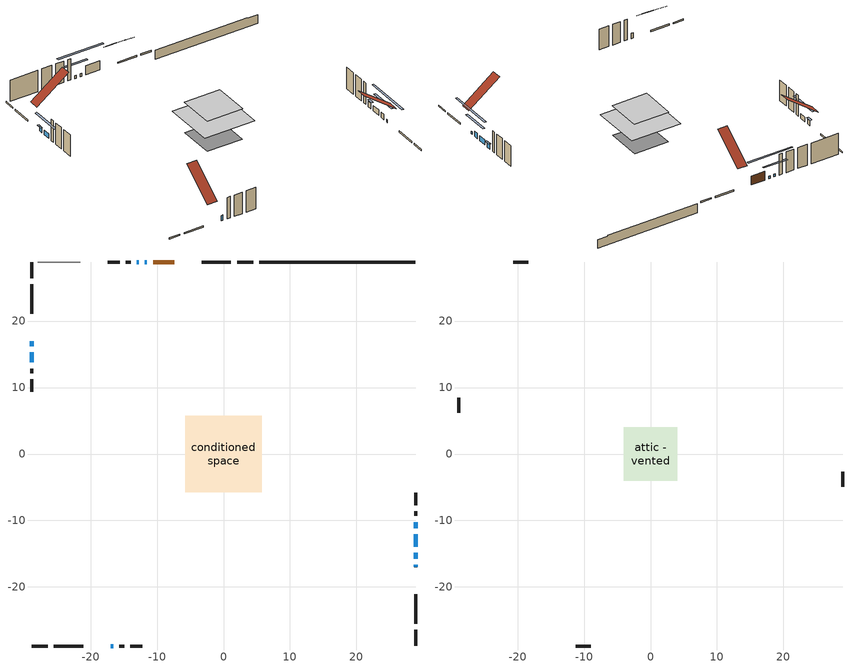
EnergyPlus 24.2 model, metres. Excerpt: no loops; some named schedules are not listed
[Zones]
conditioned space
 floor adiabatic (AdiabaticFloorConstruction): -5.74,-5.74 -5.74,5.74 5.74,5.74 5.74,-5.74 z2.59
 floor foundation (Slab1 construction): -3.98,-3.98 -3.98,3.98 3.98,3.98 3.98,-3.98 z-1.98
 wall outside (RimJoist1 construction): 4.48,28.88 2.05,28.88 / -28.88,-28.88 -26.45,-28.88 / -28.88,28.88 -28.88,26.45 / 28.88,-28.88 28.88,-26.45 z0.15:0.45
 wall outside (RimJoist2 construction): 1.13,28.88 -3.28,28.88 / -25.52,-28.88 -21.12,-28.88 / -28.88,25.52 -28.88,21.12 / 28.88,-25.52 28.88,-21.12 z0.15:0.45
 wall outside (AdiabaticWallConstruction 1): -7.4,28.88 -10.59,28.88 z0.15:2.18
 wall outside (AdiabaticWallConstruction): -17,-28.88 -16.58,-28.88 / 28.88,-15.76 28.88,-14.85 / 28.88,-13.92 28.88,-12.09 / 28.88,-11.16 28.88,-10.25 z0.15:1.37; -28.88,17 -28.88,16.23 / -28.88,15.31 -28.88,13.78 z0.15:1.22; 28.88,-17 28.88,-16.69 / -11.52,28.88 -11.83,28.88 / -12.75,28.88 -13.06,28.88 z0.15:0.76
 wall outside (Wall1 construction): -13.99,28.88 -14.68,28.88 / -15.66,-28.88 -14.97,-28.88 / -28.88,12.85 -28.88,12.16 / 28.88,-9.32 28.88,-8.63 z0.15:5.03
 wall outside (Wall2 construction): -15.61,28.88 -17.44,28.88 / -14.04,-28.88 -12.2,-28.88 / -28.88,11.23 -28.88,9.4 / 28.88,-7.7 28.88,-5.86 z0.15:5.03
 wall foundation (FoundationWall1 construction): 5.41,28.88,-1.98 5.41,28.88,0.15 26.53,28.88,0.15 26.53,28.88,-0.01 28.88,28.88,-0.01 28.88,28.88,-1.98
 wall adiabatic (Wall6 construction): -21.55,28.88 -27.95,28.88 z0.15:5.03
 window (WindowConstruction 6): -17,-28.88 -16.59,-28.88 z0.15:1.37
 window (WindowConstruction 5): -28.88,17 -28.88,16.23 z0.15:1.22
 window (WindowConstruction 7): 28.88,-17 28.88,-16.69 z0.15:0.76
 window (WindowConstruction 8): -11.52,28.88 -11.82,28.88 z0.15:0.76
 window (WindowConstruction): 28.88,-15.76 28.88,-14.85 z0.15:1.37
 window (WindowConstruction 1): -12.75,28.88 -13.06,28.88 z0.15:0.76
 window (WindowConstruction 2): -28.88,15.3 -28.88,13.78 z0.15:1.22
 window (WindowConstruction 3): 28.88,-13.92 28.88,-12.09 z0.15:1.37
 window (WindowConstruction 4): 28.88,-11.16 28.88,-10.25 z0.15:1.37
 door (Door): -7.4,28.88 -10.59,28.88 z0.15:2.18
 ceiling adiabatic (AdiabaticFloorConstruction): 5.74,-5.74 5.74,5.74 -5.74,5.74 -5.74,-5.74 z2.59
attic - vented
 floor to conditioned space (Floor1 construction Reversed): -4.06,-4.06 -4.06,4.06 4.06,4.06 4.06,-4.06 z5.03
 wall outside (Wall5 construction): -18.37,28.88 -20.62,28.88 / -11.28,-28.88 -9.02,-28.88 / -28.88,8.47 -28.88,6.22 / 28.88,-4.94 28.88,-2.68 z0.15:5.03
 roof outside (Roof1 construction): -6.47,28.88,5.03 -6.47,21.62,10.47 -4.2,21.62,10.47 -4.2,28.88,5.03; -17.92,-28.88,5.03 -17.92,-21.62,10.47 -20.19,-21.62,10.47 -20.19,-28.88,5.03; -28.88,17.92,5.03 -21.62,17.92,10.47 -21.62,20.19,10.47 -28.88,20.19,5.03; 28.88,-17.92,5.03 21.62,-17.92,10.47 21.62,-20.19,10.47 28.88,-20.19,5.03
shading: -28.88,16.03 -28.88,17.2 -29.29,17.2 -29.29,16.03 z1.42; 28.88,-11.61 28.88,-22.08 29.29,-22.08 29.29,-11.61 z5.84; -16.91,28.88 -6.44,28.88 -6.44,29.29 -16.91,29.29 z5.84; 28.88,-12.21 28.88,-18.4 29.29,-18.4 29.29,-12.21 z4.01; -15.7,28.88 -10.11,28.88 -10.11,29.29 -15.7,29.29 z3.4; -28.88,11.14 -28.88,17.94 -29.29,17.94 -29.29,11.14 z3.86; 28.88,-10.05 28.88,-11.36 29.29,-11.36 29.29,-10.05 z1.57
[Building]
Building 1: Terrain=Suburbs
[Site:Location]
Toronto Intl AP_ON: Latitude {deg}=43.68; Longitude {deg}=-79.63; Time Zone {hr}=-5; Elevation {m}=173; Keep Site Location Information=Yes
[Site:GroundTemperature:Shallow]
4.59119, 2.66285, 2.50842, 3.42352, 7.09712, 10.7536, 13.9236, 15.9317, 16.1023, 14.4691, 11.3799, 7.83558
[Site:WaterMainsTemperature]
Calculation Method=Schedule; Temperature Schedule=mains temperature schedule
[Material] Roughness=Rough; Thermal Absorptance=0.9
Name | Thickness {m} | Conductivity {W/m-K} | Density {kg/m3} | Specific Heat {J/kg-K} | Solar Absorptance | Visible Absorptance
asphalt or fiberglass shingles | 0.00635 | 0.162714 | 1121.4 | 1465.45 | 0.4 | 0.4
ceiling loosefill ins | 0.169333 | 0.0480833 | 16.02 | 1046.75 | 0.7 | 0.7
ceiling stud and cavity | 0.1397 | 1.23958 | 65.682 | 1177.47 | 0.7 | 0.7
concrete 4.0 in. | 0.1016 | 1.803125 | 2242.8 | 837.4 | 0.7 | 0.7
concrete 8.0 in. | 0.2032 | 1.803125 | 2242.8 | 837.4 | 0.7 | 0.7
door material | 0.04445 | 0.053851 | 512.64 | 1214.23 | 0.7 | 0.7
exterior vertical ins | 0.0454343 | 0.029427 | 32.04 | 1214.23 | 0.7 | 0.7
floor covering | 0.0127 | 0.0433444 | 54.468 | 1339.84 | 0.6 | 0.6
floor rigid ins; wall rigid ins | 0.512978 | 0.029427 | 32.04 | 1214.23 | 0.7 | 0.7
floor stud and cavity | 0.1397 | 1.75129 | 37.0049 | 1207.88 | 0.7 | 0.7
furniture material conditioned space 1 | 0.1524 | 0.115458 | 640.8 | 1214.23 | 0.6 | 0.6
gypsum board | 0.0127 | 0.160291 | 801 | 837.4 | 0.6 | 0.6
gypsum board 1 | 0.0127 | 0.160291 | 801 | 837.4 | 0.7 | 0.7
osb sheathing 0.5 in. | 0.0127 | 0.115458 | 512.64 | 1214.23 | 0.7 | 0.7
osb sheathing 0.5 in. 1 | 0.0127 | 0.115458 | 512.64 | 1214.23 | 0.4 | 0.4
osb sheathing 0.75 in. | 0.01905 | 0.115458 | 512.64 | 1214.23 | 0.7 | 0.7
osb sheathing 2.0 in. | 0.0508 | 0.115458 | 512.64 | 1214.23 | 0.7 | 0.7
rim joist rigid ins | 0.051816 | 0.029427 | 32.04 | 1214.23 | 0.7 | 0.7
rim joist stud and cavity | 0.0508 | 0.0453203 | 125.044 | 1163.47 | 0.6 | 0.6
rim joist stud and cavity 1 | 0.0508 | 0.0347348 | 125.044 | 1163.47 | 0.6 | 0.6
wall stud and cavity | 0.1397 | 0.0942262 | 139.0536 | 1170.24 | 0.7 | 0.7
wall stud and cavity 1 | 0.1397 | 0.105503 | 139.0536 | 1170.24 | 0.7 | 0.7
wall stud and cavity 2 | 0.0889 | 6.9971 | 50.32683 | 1063.81 | 0.6 | 0.6
wall stud and cavity 3 | 0.1397 | 0.0939422 | 139.0536 | 1170.24 | 0.7 | 0.7
wall stud and cavity 4 | 0.0889 | 0.380278 | 52.3479 | 1209.89 | 0.7 | 0.7
wall stud and cavity 5 | 0.0889 | 0.391764 | 83.0341 | 1211.67 | 0.7 | 0.7
wood siding | 0.0254 | 0.102417 | 544.68 | 1172.36 | 0.4 | 0.4
wood siding 1 | 0.00254 | 0.102417 | 544.68 | 1172.36 | 0.4 | 0.4
wood siding 2; wood siding 3; wood siding 4 | 0.0254 | 0.102417 | 544.68 | 1172.36 | 0.7 | 0.7
[WindowMaterial:SimpleGlazingSystem]
Name | U-Factor {W/m2-K} | Solar Heat Gain Coefficient
WindowMaterial | 2.194547 | 0.61
WindowMaterial 1 | 2.58463 | 0.46
WindowMaterial 2 | 2.24395 | 0.59
WindowMaterial 3 | 2.93609 | 0.65
WindowMaterial 4 | 4.786554 | 0.61
WindowMaterial 5 | 5.21865 | 0.58
[Construction]
AdiabaticFloorConstruction: floor stud and cavity, floor rigid ins, osb sheathing 0.75 in., floor covering
AdiabaticWallConstruction: wood siding 3, wall rigid ins, wall stud and cavity 4, gypsum board
AdiabaticWallConstruction 1: wood siding 4, wall rigid ins, wall stud and cavity 4, gypsum board
Door: door material
Floor1 construction Reversed: gypsum board, ceiling stud and cavity, ceiling loosefill ins
FoundationWall1 construction: concrete 8.0 in., gypsum board 1
furniture construction conditioned space 1: furniture material conditioned space 1
PartitionWallConstruction: gypsum board, wall stud and cavity 5, gypsum board
RimJoist1 construction: wood siding 2, osb sheathing 2.0 in., rim joist stud and cavity
RimJoist2 construction: wood siding 2, rim joist rigid ins, osb sheathing 2.0 in., rim joist stud and cavity 1
Roof1 construction: asphalt or fiberglass shingles
Slab1 construction: concrete 4.0 in.
Wall1 construction: wood siding, osb sheathing 0.5 in., wall stud and cavity, gypsum board
Wall2 construction: wood siding, osb sheathing 0.5 in., wall stud and cavity 1, gypsum board
Wall5 construction: wood siding 1, wall stud and cavity 2
Wall6 construction: osb sheathing 0.5 in. 1, wall stud and cavity 3, gypsum board
WindowConstruction; WindowConstruction 4: WindowMaterial
WindowConstruction 1: WindowMaterial 1
WindowConstruction 2; WindowConstruction 5: WindowMaterial 2
WindowConstruction 3: WindowMaterial 3
WindowConstruction 6: WindowMaterial 4
WindowConstruction 7; WindowConstruction 8: WindowMaterial 5
[Zone] Multiplier=1; Part of Total Floor Area=Yes
Name | Volume {m3}
attic - vented | 53.5699
conditioned space | 486.2
[Space]
Name | Zone | Volume {m3}
attic - vented 1 | attic - vented | 53.5699
conditioned space 1 | conditioned space | 486.2
[ZoneInfiltration:EffectiveLeakageArea]
infil attic - vented 1: Zone or Space=attic - vented 1; Schedule=Always On Discrete; Effective Air Leakage Area {cm2}=2729.38; Stack Coefficient=0.000717977; Wind Coefficient=1.8104e-05
[ZoneMixing]
whole house fan mix: Zone or Space=attic - vented; Schedule=Always On Continuous; Design Flow Rate Calculation Method=Flow/Zone; Design Flow Rate {m3/s}=0; Source Zone or Space=conditioned space
[SurfaceProperty:ExposedFoundationPerimeter]
Slab1: Exposed Perimeter Calculation Method=TotalExposedPerimeter; Total Exposed Perimeter {m}=23.47
[InternalMass] Zone or ZoneList=conditioned space; Space or SpaceList=conditioned space 1
Name | Construction | Surface Area {m2}
furniture mass conditioned space 1 | furniture construction conditioned space 1 | 78.0802
partition wall mass | PartitionWallConstruction | 195.2
[Lights]
interior lighting: Zone or ZoneList or Space or SpaceList=conditioned space 1; Schedule=interior lighting schedule; Design Level Calculation Method=LightingLevel; Lighting Level {W}=343.2; Return Air Fraction=0; Fraction Radiant=0.6; Fraction Visible=0.2; Fraction Replaceable=1
[People]
occupants: Zone or ZoneList or Space or SpaceList=conditioned space 1; Number of People Schedule=occupants schedule; Number of People Calculation Method=People; Number of People=3; Fraction Radiant=0.314171; Sensible Heat Fraction=0.56303; Activity Level Schedule=occupants activity schedule; Carbon Dioxide Generation Rate {m3/s-W}=0; Enable ASHRAE 55 Comfort Warnings=No; Mean Radiant Temperature Calculation Type=EnclosureAveraged
[ElectricEquipment] Zone or ZoneList or Space or SpaceList=conditioned space 1; Design Level Calculation Method=EquipmentLevel
Name | Schedule | Design Level {W} | Fraction Latent | Fraction Radiant | Fraction Lost
clothes dryer | clothes dryer schedule | 140.772 | 0.015 | 0.081 | 0.85
clothes washer | clothes washer schedule | 32.1985 | 0.03 | 0.162 | 0.7
cooking range | cooking range schedule | 208.969 | 0.08 | 0.432 | 0.2
dishwasher | dishwasher schedule | 66.8632 | 0.3 | 0.18 | 0.4
fridge | fridge schedule | 72.9452 | 0 | 0.6 | 0
mech vent house fan | mech vent house fan schedule | 0.27 | 0 | 0 | 1
mech vent house fan cfis | mech vent house fan cfis schedule | 0 | 0 | 0 | 0
misc plug loads | misc plug loads schedule | 494.7 | 0.045 | 0.513 | 0.1
whole house fan | Always On Discrete | 0 | 0 | 0 | 1
[OtherEquipment] Zone or ZoneList or Space or SpaceList=conditioned space 1; Design Level Calculation Method=EquipmentLevel
Name | Fuel Type | Schedule | Design Level {W} | Fraction Latent | Fraction Radiant | Fraction Lost
clothes dryer 1 | Electricity | clothes dryer schedule | 0 | 0.015 | 0.081 | 0.85
cooking range 1 | Electricity | cooking range schedule | 0 | 0.08 | 0.432 | 0.2
general water use latent | None | general water use schedule | 59.3978 | 1 | 0 | 0
general water use sensible | None | general water use schedule | -58.539 | 0 | 0.6 | 0
mech vent house fan latent load | None | Always On Discrete | 0 | 1 | 0 | 0
mech vent house fan sensible load | None | Always On Discrete | 0 | 0 | 0 | 0
water heater energy adjustment1 | NaturalGas | Always On Discrete | 0.01 | 0 | 0 | 1
[ZoneInfiltration:DesignFlowRate] Zone or ZoneList or Space or SpaceList=conditioned space 1; Schedule=Always On Discrete; Design Flow Rate Calculation Method=Flow/Zone; Design Flow Rate {m3/s}=0
infil flow; natural vent flow; whole house fan flow
[AvailabilityManager:Scheduled]
central ac and furnace airloop Availability Manager: Schedule=Always On Discrete
[Foundation:Kiva]
Foundation Kiva 1: Initial Indoor Air Temperature {C}=18; Wall Height Above Grade {m}=0.149992; Wall Depth Below Slab {m}=0.2032; Custom Block Material Name 1=exterior vertical ins; Custom Block Depth 1 {m}=2.13; Custom Block X Position 1 {m}=0.2159; Custom Block Z Position 1 {m}=0
[Foundation:Kiva:Settings]
Soil Conductivity {W/m-K}=0.849921; Soil Density {kg/m3}=1842.3; Soil Specific Heat {J/kg-K}=418.7; Ground Solar Absorptivity=0.9; Ground Thermal Absorptivity=0.9; Ground Surface Roughness {m}=0.03; Far-Field Width {m}=40; Deep-Ground Boundary Condition=ZeroFlux; Deep-Ground Depth {m}=40; Minimum Cell Dimension {m}=0.2; Maximum Cell Growth Coefficient=3; Simulation Timestep=Timestep
[Exterior:Lights]
exterior lighting: Schedule=exterior lighting schedule; Design Level {W}=75.6
[EnergyManagementSystem:GlobalVariable]
central_ac_and_furnace_airloop_Fan_RTF
infil_program_Qfan
infil_program_Qinf
natural_vent_program_Qnv
natural_vent_program_Qwhf
[EnergyManagementSystem:Sensor]
Name | Output:Variable or Output:Meter Index Key | Output:Variable or Output:Meter
airflow_gain | infil flow | Infiltration Sensible Heat Gain Energy
airflow_gain_1 | natural vent flow | Infiltration Sensible Heat Gain Energy
airflow_gain_2 | whole house fan flow | Infiltration Sensible Heat Gain Energy
airflow_loss | infil flow | Infiltration Sensible Heat Loss Energy
airflow_loss_1 | natural vent flow | Infiltration Sensible Heat Loss Energy
airflow_loss_2 | whole house fan flow | Infiltration Sensible Heat Loss Energy
clg_load_cond |  | Cooling:EnergyTransfer:Zone:CONDITIONED SPACE
clg_sp_s; clg_sp_s_1 | cooling setpoint | Schedule Value
clothes_dryer_exhaust_0_sch_s | clothes dryer exhaust 0 schedule | Schedule Value
cool_season | cooling season schedule | Schedule Value
htg_load_cond |  | Heating:EnergyTransfer:Zone:CONDITIONED SPACE
htg_sp_s; htg_sp_s_1 | heating setpoint | Schedule Value
ig_ee_conv | clothes dryer | Electric Equipment Convective Heating Energy
ig_ee_conv_2 | cooking range | Electric Equipment Convective Heating Energy
ig_ee_conv_4 | fridge | Electric Equipment Convective Heating Energy
ig_ee_conv_5 | misc plug loads | Electric Equipment Convective Heating Energy
ig_ee_conv_6 | whole house fan | Electric Equipment Convective Heating Energy
ig_ee_rad | clothes dryer | Electric Equipment Radiant Heating Energy
ig_ee_rad_2 | cooking range | Electric Equipment Radiant Heating Energy
ig_ee_rad_4 | fridge | Electric Equipment Radiant Heating Energy
ig_ee_rad_5 | misc plug loads | Electric Equipment Radiant Heating Energy
ig_ee_rad_6 | whole house fan | Electric Equipment Radiant Heating Energy
ig_lgt_conv | interior lighting | Lights Convective Heating Energy
ig_lgt_rad | interior lighting | Lights Radiant Heating Energy
ig_lgt_vis | interior lighting | Lights Visible Radiation Heating Energy
ig_oe_conv | clothes dryer 1 | Other Equipment Convective Heating Energy
ig_oe_conv_1 | cooking range 1 | Other Equipment Convective Heating Energy
ig_oe_conv_2 | general water use latent | Other Equipment Convective Heating Energy
ig_oe_conv_3 | general water use sensible | Other Equipment Convective Heating Energy
ig_oe_conv_4 | water heater energy adjustment1 | Other Equipment Convective Heating Energy
ig_oe_rad | clothes dryer 1 | Other Equipment Radiant Heating Energy
ig_oe_rad_1 | cooking range 1 | Other Equipment Radiant Heating Energy
ig_oe_rad_2 | general water use latent | Other Equipment Radiant Heating Energy
ig_oe_rad_3 | general water use sensible | Other Equipment Radiant Heating Energy
ig_oe_rad_4 | water heater energy adjustment1 | Other Equipment Radiant Heating Energy
ig_ppl_conv | occupants | People Convective Heating Energy
ig_ppl_rad | occupants | People Radiant Heating Energy
im_conv | furniture mass conditioned space 1 | Surface Inside Face Convection Heat Gain Energy
im_conv_1 | partition wall mass | Surface Inside Face Convection Heat Gain Energy
im_ig | furniture mass conditioned space 1 | Surface Inside Face Internal Gains Radiation Heat Gain Energy
im_ig_1 | partition wall mass | Surface Inside Face Internal Gains Radiation Heat Gain Energy
im_lgt | furniture mass conditioned space 1 | Surface Inside Face Lights Radiation Heat Gain Energy
im_lgt_1 | partition wall mass | Surface Inside Face Lights Radiation Heat Gain Energy
im_sol | furniture mass conditioned space 1 | Surface Inside Face Solar Radiation Heat Gain Energy
im_sol_1 | partition wall mass | Surface Inside Face Solar Radiation Heat Gain Energy
im_surf | furniture mass conditioned space 1 | Surface Inside Face Net Surface Thermal Radiation Heat Gain Energy
im_surf_1 | partition wall mass | Surface Inside Face Net Surface Thermal Radiation Heat Gain Energy
mv_conv | mech vent house fan | Electric Equipment Convective Heating Energy
mv_conv_1 | mech vent house fan cfis | Electric Equipment Convective Heating Energy
mv_conv_2 | mech vent house fan latent load | Other Equipment Convective Heating Energy
mv_conv_3 | mech vent house fan sensible load | Other Equipment Convective Heating Energy
mv_rad | mech vent house fan | Electric Equipment Radiant Heating Energy
mv_rad_1 | mech vent house fan cfis | Electric Equipment Radiant Heating Energy
mv_rad_2 | mech vent house fan latent load | Other Equipment Radiant Heating Energy
mv_rad_3 | mech vent house fan sensible load | Other Equipment Radiant Heating Energy
natural_vent_s | natural vent schedule | Schedule Value
out_pb_s |  | Site Outdoor Air Barometric Pressure
out_wt_s |  | Site Outdoor Air Humidity Ratio
site_vw_s |  | Site Wind Speed
ss_back_out | Window1 | Surface Window Shortwave from Zone Back Out Window Heat Transfer Rate
ss_back_out_1 | Window10 | Surface Window Shortwave from Zone Back Out Window Heat Transfer Rate
ss_back_out_2 | Window11 | Surface Window Shortwave from Zone Back Out Window Heat Transfer Rate
ss_back_out_3 | Window12 | Surface Window Shortwave from Zone Back Out Window Heat Transfer Rate
ss_back_out_4 | Window3 | Surface Window Shortwave from Zone Back Out Window Heat Transfer Rate
ss_back_out_5 | Window4 | Surface Window Shortwave from Zone Back Out Window Heat Transfer Rate
ss_back_out_6 | Window5 | Surface Window Shortwave from Zone Back Out Window Heat Transfer Rate
ss_back_out_7 | Window7 | Surface Window Shortwave from Zone Back Out Window Heat Transfer Rate
ss_back_out_8 | Window9 | Surface Window Shortwave from Zone Back Out Window Heat Transfer Rate
ss_conv | Door1 | Surface Inside Face Convection Heat Gain Energy
ss_conv_1 | Window1 | Surface Inside Face Convection Heat Gain Energy
ss_conv_2 | Window10 | Surface Inside Face Convection Heat Gain Energy
ss_conv_3 | Window11 | Surface Inside Face Convection Heat Gain Energy
ss_conv_4 | Window12 | Surface Inside Face Convection Heat Gain Energy
ss_conv_5 | Window3 | Surface Inside Face Convection Heat Gain Energy
ss_conv_6 | Window4 | Surface Inside Face Convection Heat Gain Energy
ss_conv_7 | Window5 | Surface Inside Face Convection Heat Gain Energy
ss_conv_8 | Window7 | Surface Inside Face Convection Heat Gain Energy
ss_conv_9 | Window9 | Surface Inside Face Convection Heat Gain Energy
ss_ig | Door1 | Surface Inside Face Internal Gains Radiation Heat Gain Energy
ss_ig_1 | Window1 | Surface Inside Face Internal Gains Radiation Heat Gain Energy
ss_ig_2 | Window10 | Surface Inside Face Internal Gains Radiation Heat Gain Energy
ss_ig_3 | Window11 | Surface Inside Face Internal Gains Radiation Heat Gain Energy
ss_ig_4 | Window12 | Surface Inside Face Internal Gains Radiation Heat Gain Energy
ss_ig_5 | Window3 | Surface Inside Face Internal Gains Radiation Heat Gain Energy
ss_ig_6 | Window4 | Surface Inside Face Internal Gains Radiation Heat Gain Energy
ss_ig_7 | Window5 | Surface Inside Face Internal Gains Radiation Heat Gain Energy
ss_ig_8 | Window7 | Surface Inside Face Internal Gains Radiation Heat Gain Energy
ss_ig_9 | Window9 | Surface Inside Face Internal Gains Radiation Heat Gain Energy
ss_lgt | Door1 | Surface Inside Face Lights Radiation Heat Gain Energy
ss_sol | Door1 | Surface Inside Face Solar Radiation Heat Gain Energy
ss_surf | Door1 | Surface Inside Face Net Surface Thermal Radiation Heat Gain Energy
ss_surf_1 | Window1 | Surface Inside Face Net Surface Thermal Radiation Heat Gain Energy
ss_surf_2 | Window10 | Surface Inside Face Net Surface Thermal Radiation Heat Gain Energy
ss_surf_3 | Window11 | Surface Inside Face Net Surface Thermal Radiation Heat Gain Energy
ss_surf_4 | Window12 | Surface Inside Face Net Surface Thermal Radiation Heat Gain Energy
ss_surf_5 | Window3 | Surface Inside Face Net Surface Thermal Radiation Heat Gain Energy
ss_surf_6 | Window4 | Surface Inside Face Net Surface Thermal Radiation Heat Gain Energy
ss_surf_7 | Window5 | Surface Inside Face Net Surface Thermal Radiation Heat Gain Energy
ss_surf_8 | Window7 | Surface Inside Face Net Surface Thermal Radiation Heat Gain Energy
ss_surf_9 | Window9 | Surface Inside Face Net Surface Thermal Radiation Heat Gain Energy
ss_trans_in | Window1 | Surface Window Transmitted Solar Radiation Rate
ss_trans_in_1 | Window10 | Surface Window Transmitted Solar Radiation Rate
ss_trans_in_2 | Window11 | Surface Window Transmitted Solar Radiation Rate
ss_trans_in_3 | Window12 | Surface Window Transmitted Solar Radiation Rate
ss_trans_in_4 | Window3 | Surface Window Transmitted Solar Radiation Rate
ss_trans_in_5 | Window4 | Surface Window Transmitted Solar Radiation Rate
ss_trans_in_6 | Window5 | Surface Window Transmitted Solar Radiation Rate
ss_trans_in_7 | Window7 | Surface Window Transmitted Solar Radiation Rate
ss_trans_in_8 | Window9 | Surface Window Transmitted Solar Radiation Rate
ss_trans_out | Window1 | Surface Inside Face Initial Transmitted Diffuse Transmitted Out Window Solar Radiation Rate
ss_trans_out_1 | Window10 | Surface Inside Face Initial Transmitted Diffuse Transmitted Out Window Solar Radiation Rate
ss_trans_out_2 | Window11 | Surface Inside Face Initial Transmitted Diffuse Transmitted Out Window Solar Radiation Rate
ss_trans_out_3 | Window12 | Surface Inside Face Initial Transmitted Diffuse Transmitted Out Window Solar Radiation Rate
ss_trans_out_4 | Window3 | Surface Inside Face Initial Transmitted Diffuse Transmitted Out Window Solar Radiation Rate
ss_trans_out_5 | Window4 | Surface Inside Face Initial Transmitted Diffuse Transmitted Out Window Solar Radiation Rate
ss_trans_out_6 | Window5 | Surface Inside Face Initial Transmitted Diffuse Transmitted Out Window Solar Radiation Rate
ss_trans_out_7 | Window7 | Surface Inside Face Initial Transmitted Diffuse Transmitted Out Window Solar Radiation Rate
ss_trans_out_8 | Window9 | Surface Inside Face Initial Transmitted Diffuse Transmitted Out Window Solar Radiation Rate
s_conv | Floor1 | Surface Inside Face Convection Heat Gain Energy
s_conv_1 | FoundationWall1 | Surface Inside Face Convection Heat Gain Energy
s_conv_10 | RimJoist2:270 | Surface Inside Face Convection Heat Gain Energy
s_conv_11 | RimJoist2:90 | Surface Inside Face Convection Heat Gain Energy
s_conv_12 | Slab1 | Surface Inside Face Convection Heat Gain Energy
s_conv_13 | Wall1:0 | Surface Inside Face Convection Heat Gain Energy
s_conv_14 | Wall1:180 | Surface Inside Face Convection Heat Gain Energy
s_conv_15 | Wall1:270 | Surface Inside Face Convection Heat Gain Energy
s_conv_16 | Wall1:90 | Surface Inside Face Convection Heat Gain Energy
s_conv_17 | Wall2:0 | Surface Inside Face Convection Heat Gain Energy
s_conv_18 | Wall2:180 | Surface Inside Face Convection Heat Gain Energy
s_conv_19 | Wall2:270 | Surface Inside Face Convection Heat Gain Energy
s_conv_2 | inferred conditioned ceiling | Surface Inside Face Convection Heat Gain Energy
s_conv_20 | Wall2:90 | Surface Inside Face Convection Heat Gain Energy
s_conv_21 | Wall6 | Surface Inside Face Convection Heat Gain Energy
s_conv_3 | inferred conditioned floor | Surface Inside Face Convection Heat Gain Energy
s_conv_4 | RimJoist1:0 | Surface Inside Face Convection Heat Gain Energy
s_conv_5 | RimJoist1:180 | Surface Inside Face Convection Heat Gain Energy
s_conv_6 | RimJoist1:270 | Surface Inside Face Convection Heat Gain Energy
s_conv_7 | RimJoist1:90 | Surface Inside Face Convection Heat Gain Energy
s_conv_8 | RimJoist2:0 | Surface Inside Face Convection Heat Gain Energy
s_conv_9 | RimJoist2:180 | Surface Inside Face Convection Heat Gain Energy
s_ig | Floor1 | Surface Inside Face Internal Gains Radiation Heat Gain Energy
s_ig_1 | FoundationWall1 | Surface Inside Face Internal Gains Radiation Heat Gain Energy
s_ig_10 | RimJoist2:270 | Surface Inside Face Internal Gains Radiation Heat Gain Energy
s_ig_11 | RimJoist2:90 | Surface Inside Face Internal Gains Radiation Heat Gain Energy
s_ig_12 | Slab1 | Surface Inside Face Internal Gains Radiation Heat Gain Energy
s_ig_13 | Wall1:0 | Surface Inside Face Internal Gains Radiation Heat Gain Energy
s_ig_14 | Wall1:180 | Surface Inside Face Internal Gains Radiation Heat Gain Energy
s_ig_15 | Wall1:270 | Surface Inside Face Internal Gains Radiation Heat Gain Energy
s_ig_16 | Wall1:90 | Surface Inside Face Internal Gains Radiation Heat Gain Energy
s_ig_17 | Wall2:0 | Surface Inside Face Internal Gains Radiation Heat Gain Energy
s_ig_18 | Wall2:180 | Surface Inside Face Internal Gains Radiation Heat Gain Energy
s_ig_19 | Wall2:270 | Surface Inside Face Internal Gains Radiation Heat Gain Energy
s_ig_2 | inferred conditioned ceiling | Surface Inside Face Internal Gains Radiation Heat Gain Energy
s_ig_20 | Wall2:90 | Surface Inside Face Internal Gains Radiation Heat Gain Energy
